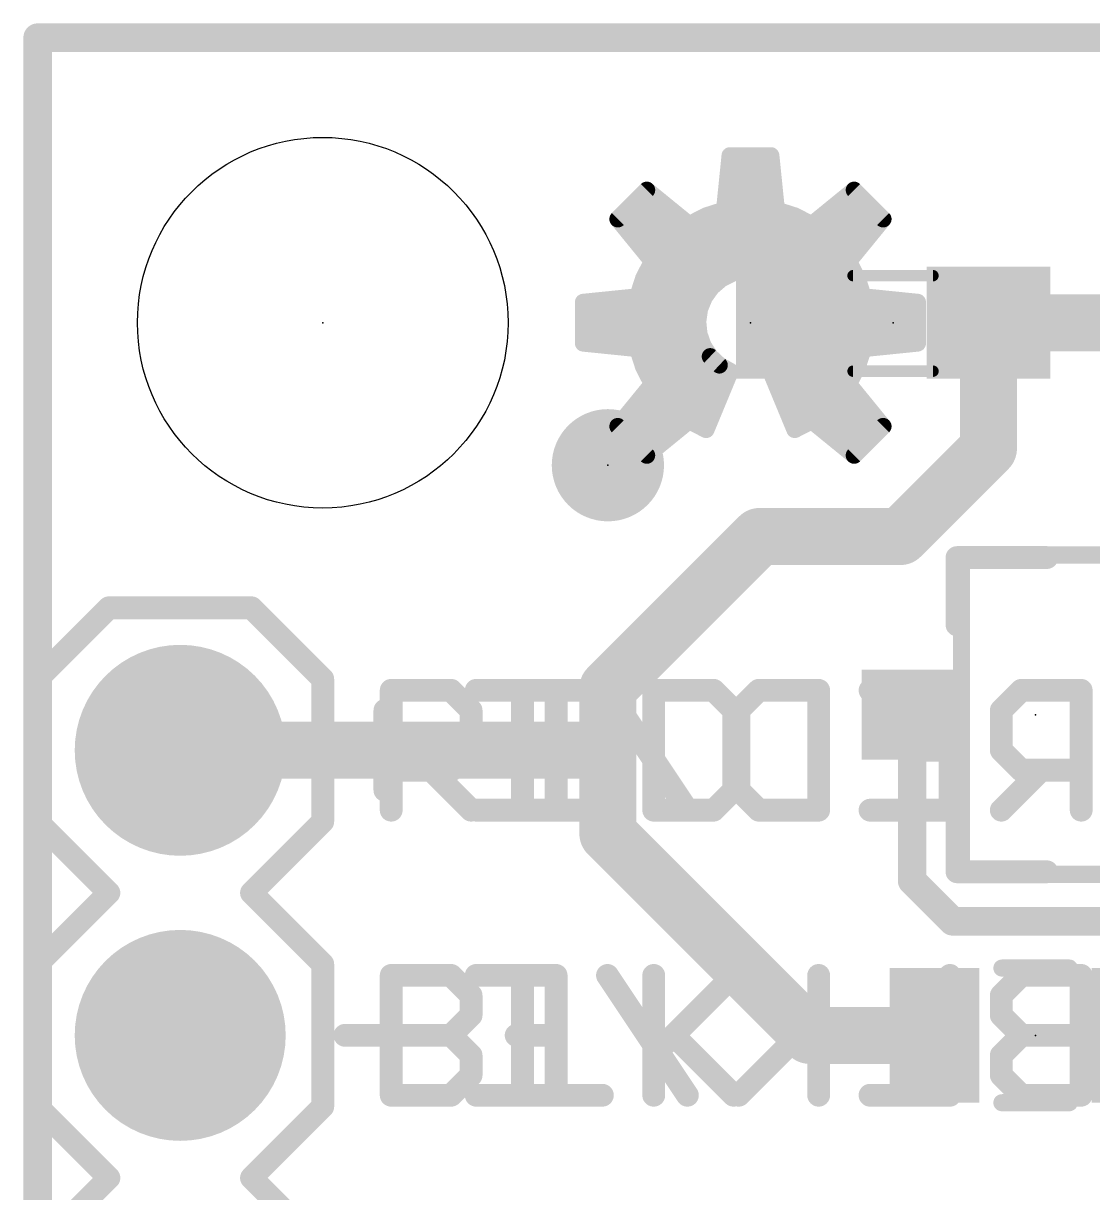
# Model space of a CAD drawing. Extents: x -25 to 82, y -23 to 23.
# Drawn here: x -0.13 to 9.4, y 12.57 to 22.99 of the extents above; entities that cross this region are included whole.
import ezdxf

# ---------------------------------------------------------------- set-up
doc = ezdxf.new("R2010")
doc.units = 0
for name, color, linetype in [('1', 12, 'CONTINUOUS'), ('16', 132, 'CONTINUOUS'), ('17', 110, 'CONTINUOUS'), ('20', 53, 'CONTINUOUS'), ('21', 41, 'CONTINUOUS'), ('22', 40, 'CONTINUOUS'), ('23', 53, 'CONTINUOUS'), ('24', 53, 'CONTINUOUS'), ('51', 53, 'CONTINUOUS')]:
    doc.layers.add(name, color=color, linetype=linetype)

# ---------------------------------------------------------------- blocks, each defined once
blk = doc.blocks.new('RECT')
blk.add_solid([(-0.5, -0.5), (0.5, -0.5), (-0.5, 0.5), (0.5, 0.5)])
blk = doc.blocks.new('PIE')
at = {"const_width": 0.5}
blk.add_lwpolyline([(0, -0.25, 1), (0, 0.25, 1), (0, -0.25)], format="xyb", dxfattribs=at)
blk = doc.blocks.new('ROUNDP')
at = {"const_width": 0.5}
blk.add_lwpolyline([(0, -0.25, 1), (0, 0.25, 1), (0, -0.25)], format="xyb", dxfattribs=at)

msp = doc.modelspace()

# ---------------------------------------------------------------- linework, layer by layer
at = {"layer": '1'}
for points, const_width in [([(0, 22.86), (0, 0)], 0.254), ([(30.48, 22.86), (0, 22.86)], 0.254), ([(8.47, 20.32), (10.465, 20.32)], 0.508), ([(8.47, 19.1981), (8.47, 20.32)], 0.508), ([(7.6869, 18.415), (8.47, 19.1981)], 0.508), ([(5.08, 17.065), (6.43, 18.415)], 0.508), ([(6.43, 18.415), (7.6869, 18.415)], 0.508), ([(5.08, 16.51), (5.08, 17.065)], 0.508), ([(7.79, 15.3471), (7.79, 16.8275)], 0.254), ([(5.08, 16.51), (1.27, 16.51)], 0.508), ([(5.08, 15.766), (5.08, 16.51)], 0.508), ([(6.8761, 13.97), (5.08, 15.766)], 0.508), ([(8.1511, 14.986), (7.79, 15.3471)], 0.254), ([(9.525, 14.986), (8.1511, 14.986)], 0.254), ([(9.79, 14.721), (9.525, 14.986)], 0.254), ([(7.99, 13.97), (6.8761, 13.97)], 0.508)]:
    msp.add_lwpolyline(points, dxfattribs=dict(at, const_width=const_width))
for points, const_width in [([(0.0635, 22.86, 1), (-0.0635, 22.86)], 0.127), ([(0, 22.9235, 1), (0, 22.7965)], 0.127), ([(8.47, 20.447, 1), (8.47, 20.193)], 0.254), ([(8.597, 20.32, 1), (8.343, 20.32)], 0.254), ([(8.5598, 19.1083, 1), (8.3802, 19.2879)], 0.254), ([(8.343, 19.1981, 1), (8.597, 19.1981)], 0.254), ([(6.43, 18.542, 1), (6.43, 18.288)], 0.254), ([(6.5198, 18.3252, 1), (6.3402, 18.5048)], 0.254), ([(7.6869, 18.288, 1), (7.6869, 18.542)], 0.254), ([(7.5971, 18.5048, 1), (7.7767, 18.3252)], 0.254), ([(5.207, 17.065, 1), (4.953, 17.065)], 0.254), ([(4.9902, 17.1548, 1), (5.1698, 16.9752)], 0.254), ([(7.8535, 16.8275, 1), (7.7265, 16.8275)], 0.127), ([(1.27, 16.637, 1), (1.27, 16.383)], 0.254), ([(5.207, 16.51, 1), (4.953, 16.51)], 0.254), ([(5.08, 16.383, 1), (5.08, 16.637)], 0.254), ([(4.953, 16.51, 1), (5.207, 16.51)], 0.254), ([(5.1698, 15.8559, 1), (4.9902, 15.6762)], 0.254), ([(4.953, 15.766, 1), (5.207, 15.766)], 0.254), ([(7.8349, 15.392, 1), (7.7451, 15.3022)], 0.127), ([(7.7265, 15.3471, 1), (7.8535, 15.3471)], 0.127), ([(8.1511, 15.0495, 1), (8.1511, 14.9225)], 0.127), ([(8.1062, 14.9411, 1), (8.196, 15.0309)], 0.127), ([(6.8761, 14.097, 1), (6.8761, 13.843)], 0.254), ([(6.7862, 13.8802, 1), (6.9659, 14.0598)], 0.254), ([(7.99, 13.843, 1), (7.99, 14.097)], 0.254)]:
    msp.add_lwpolyline(points, format="xyb", dxfattribs=dict(at, const_width=const_width))
at = {"layer": '16', "const_width": 0.254}
for points in [[(0, 22.86), (0, 0)], [(30.48, 22.86), (0, 22.86)]]:
    msp.add_lwpolyline(points, dxfattribs=at)
at = {"layer": '16', "const_width": 0.127}
for points in [[(0.0635, 22.86, 1), (-0.0635, 22.86)], [(0, 22.9235, 1), (0, 22.7965)]]:
    msp.add_lwpolyline(points, format="xyb", dxfattribs=at)
at = {"layer": '20', "const_width": 0.2032}
for points in [[(0, 22.86), (30.48, 22.86)], [(0, 0), (0, 22.86)]]:
    msp.add_lwpolyline(points, dxfattribs=at)
at = {"layer": '20', "const_width": 0.1016}
for points in [[(0, 22.9108, 1), (0, 22.8092)], [(0.0508, 22.86, 1), (-0.0508, 22.86)]]:
    msp.add_lwpolyline(points, format="xyb", dxfattribs=at)
at = {"layer": '20'}
msp.add_circle((2.54, 20.32), 1.651, dxfattribs=at)
at = {"layer": '21'}
for points, const_width in [([(7.62, 20.2921), (7.62, 20.3479)], 0.381), ([(8.19, 17.6275), (8.19, 18.2275)], 0.2032), ([(8.19, 18.2275), (8.99, 18.2275)], 0.2032), ([(0, 17.145), (0.635, 17.78)], 0.2032), ([(0.635, 17.78), (1.905, 17.78)], 0.2032), ([(1.905, 17.78), (2.54, 17.145)], 0.2032), ([(0, 15.875), (0, 17.145)], 0.2032), ([(2.54, 17.145), (2.54, 15.875)], 0.2032), ([(3.1496, 15.9766), (3.1496, 17.0443)], 0.2032), ([(3.1496, 17.0443), (3.6835, 17.0443)], 0.2032), ([(3.6835, 17.0443), (3.8614, 16.8664)], 0.2032), ([(5.0308, 17.0443), (4.319, 17.0443)], 0.2032), ([(4.319, 17.0443), (4.319, 15.9766)], 0.2032), ([(5.4884, 17.0443), (5.4884, 15.9766)], 0.2032), ([(6.0223, 17.0443), (5.4884, 17.0443)], 0.2032), ([(6.2002, 16.8664), (6.0223, 17.0443)], 0.2032), ([(3.8614, 16.8664), (3.8614, 16.5105)], 0.2032), ([(6.2002, 16.1546), (6.2002, 16.8664)], 0.2032), ([(3.8614, 16.5105), (3.6835, 16.3325)], 0.2032), ([(4.319, 16.5105), (4.6749, 16.5105)], 0.2032), ([(3.6835, 16.3325), (3.1496, 16.3325)], 0.2032), ([(3.5055, 16.3325), (3.8614, 15.9766)], 0.2032), ([(6.0223, 15.9766), (6.2002, 16.1546)], 0.2032), ([(4.319, 15.9766), (5.0308, 15.9766)], 0.2032), ([(5.4884, 15.9766), (6.0223, 15.9766)], 0.2032), ([(8.19, 16.0275), (8.19, 15.4275)], 0.2032), ([(0.635, 15.24), (0, 15.875)], 0.2032), ([(2.54, 15.875), (1.905, 15.24)], 0.2032), ([(8.19, 15.4275), (8.99, 15.4275)], 0.2032), ([(0, 14.605), (0.635, 15.24)], 0.2032), ([(1.905, 15.24), (2.54, 14.605)], 0.2032), ([(0, 13.335), (0, 14.605)], 0.2032), ([(2.54, 14.605), (2.54, 13.335)], 0.2032), ([(3.1496, 13.4366), (3.1496, 14.5043)], 0.2032), ([(3.1496, 14.5043), (3.6835, 14.5043)], 0.2032), ([(3.6835, 14.5043), (3.8614, 14.3264)], 0.2032), ([(4.319, 14.5043), (4.319, 13.4366)], 0.2032), ([(5.4884, 14.5043), (5.4884, 13.4366)], 0.2032), ([(5.4884, 13.7925), (6.2002, 14.5043)], 0.2032), ([(8.59, 14.57), (9.19, 14.57)], 0.1524), ([(3.8614, 14.3264), (3.8614, 14.1484)], 0.2032), ([(3.8614, 14.1484), (3.6835, 13.9705)], 0.2032), ([(3.1496, 13.9705), (3.6835, 13.9705)], 0.2032), ([(3.6835, 13.9705), (3.8614, 13.7925)], 0.2032), ([(5.6663, 13.9705), (6.2002, 13.4366)], 0.2032), ([(3.8614, 13.7925), (3.8614, 13.6146)], 0.2032), ([(3.8614, 13.6146), (3.6835, 13.4366)], 0.2032), ([(3.6835, 13.4366), (3.1496, 13.4366)], 0.2032), ([(4.319, 13.4366), (5.0308, 13.4366)], 0.2032), ([(8.59, 13.37), (9.19, 13.37)], 0.1524), ([(0, 13.335), (0.635, 12.7)], 0.2032), ([(1.905, 12.7), (2.54, 13.335)], 0.2032), ([(0, 12.065), (0.635, 12.7)], 0.2032), ([(1.905, 12.7), (2.54, 12.065)], 0.2032)]:
    msp.add_lwpolyline(points, dxfattribs=dict(at, const_width=const_width))
for points, const_width in [([(7.7153, 20.3479, 1), (7.5248, 20.3479)], 0.1905), ([(7.5248, 20.2921, 1), (7.7153, 20.2921)], 0.1905), ([(8.2408, 18.2275, 1), (8.1392, 18.2275)], 0.1016), ([(8.19, 18.2783, 1), (8.19, 18.1767)], 0.1016), ([(8.99, 18.1767, 1), (8.99, 18.2783)], 0.1016), ([(0.635, 17.8308, 1), (0.635, 17.7292)], 0.1016), ([(0.6709, 17.7441, 1), (0.5991, 17.8159)], 0.1016), ([(1.9409, 17.8159, 1), (1.8691, 17.7441)], 0.1016), ([(1.905, 17.7292, 1), (1.905, 17.8308)], 0.1016), ([(8.1392, 17.6275, 1), (8.2408, 17.6275)], 0.1016), ([(0.0508, 17.145, 1), (-0.0508, 17.145)], 0.1016), ([(-0.0359, 17.1809, 1), (0.0359, 17.1091)], 0.1016), ([(2.5908, 17.145, 1), (2.4892, 17.145)], 0.1016), ([(2.5041, 17.1091, 1), (2.5759, 17.1809)], 0.1016), ([(3.2004, 17.0443, 1), (3.0988, 17.0443)], 0.1016), ([(3.1496, 17.0951, 1), (3.1496, 16.9935)], 0.1016), ([(3.7194, 17.0802, 1), (3.6475, 17.0084)], 0.1016), ([(3.6835, 16.9935, 1), (3.6835, 17.0951)], 0.1016), ([(4.319, 17.0951, 1), (4.319, 16.9935)], 0.1016), ([(4.3698, 17.0443, 1), (4.2682, 17.0443)], 0.1016), ([(5.0308, 16.9935, 1), (5.0308, 17.0951)], 0.1016), ([(5.5392, 17.0443, 1), (5.4376, 17.0443)], 0.1016), ([(5.4884, 17.0951, 1), (5.4884, 16.9935)], 0.1016), ([(6.0582, 17.0802, 1), (5.9863, 17.0084)], 0.1016), ([(6.0223, 16.9935, 1), (6.0223, 17.0951)], 0.1016), ([(3.9122, 16.8664, 1), (3.8106, 16.8664)], 0.1016), ([(3.8255, 16.8304, 1), (3.8973, 16.9023)], 0.1016), ([(6.251, 16.8664, 1), (6.1494, 16.8664)], 0.1016), ([(6.1643, 16.8304, 1), (6.2361, 16.9023)], 0.1016), ([(3.8973, 16.4745, 1), (3.8255, 16.5464)], 0.1016), ([(4.319, 16.5613, 1), (4.319, 16.4597)], 0.1016), ([(4.6749, 16.4597, 1), (4.6749, 16.5613)], 0.1016), ([(3.8106, 16.5105, 1), (3.9122, 16.5105)], 0.1016), ([(3.1496, 16.3833, 1), (3.1496, 16.2817)], 0.1016), ([(3.5414, 16.3684, 1), (3.4696, 16.2966)], 0.1016), ([(3.6475, 16.3684, 1), (3.7194, 16.2966)], 0.1016), ([(3.6835, 16.2817, 1), (3.6835, 16.3833)], 0.1016), ([(6.2361, 16.1186, 1), (6.1643, 16.1905)], 0.1016), ([(6.1494, 16.1546, 1), (6.251, 16.1546)], 0.1016), ([(3.8255, 15.9407, 1), (3.8973, 16.0125)], 0.1016), ([(4.319, 16.0274, 1), (4.319, 15.9258)], 0.1016), ([(5.0308, 15.9258, 1), (5.0308, 16.0274)], 0.1016), ([(5.4884, 16.0274, 1), (5.4884, 15.9258)], 0.1016), ([(5.9863, 16.0125, 1), (6.0582, 15.9407)], 0.1016), ([(6.0223, 15.9258, 1), (6.0223, 16.0274)], 0.1016), ([(8.2408, 16.0275, 1), (8.1392, 16.0275)], 0.1016), ([(0.0359, 15.9109, 1), (-0.0359, 15.8391)], 0.1016), ([(2.5759, 15.8391, 1), (2.5041, 15.9109)], 0.1016), ([(3.0988, 15.9766, 1), (3.2004, 15.9766)], 0.1016), ([(4.2682, 15.9766, 1), (4.3698, 15.9766)], 0.1016), ([(5.4376, 15.9766, 1), (5.5392, 15.9766)], 0.1016), ([(-0.0508, 15.875, 1), (0.0508, 15.875)], 0.1016), ([(2.4892, 15.875, 1), (2.5908, 15.875)], 0.1016), ([(8.19, 15.4783, 1), (8.19, 15.3767)], 0.1016), ([(8.99, 15.3767, 1), (8.99, 15.4783)], 0.1016), ([(8.1392, 15.4275, 1), (8.2408, 15.4275)], 0.1016), ([(0.6709, 15.2041, 1), (0.5991, 15.2759)], 0.1016), ([(0.5991, 15.2041, 1), (0.6709, 15.2759)], 0.1016), ([(1.9409, 15.2759, 1), (1.8691, 15.2041)], 0.1016), ([(1.8691, 15.2759, 1), (1.9409, 15.2041)], 0.1016), ([(0.0508, 14.605, 1), (-0.0508, 14.605)], 0.1016), ([(-0.0359, 14.6409, 1), (0.0359, 14.5691)], 0.1016), ([(2.5908, 14.605, 1), (2.4892, 14.605)], 0.1016), ([(2.5041, 14.5691, 1), (2.5759, 14.6409)], 0.1016), ([(3.2004, 14.5043, 1), (3.0988, 14.5043)], 0.1016), ([(3.1496, 14.5551, 1), (3.1496, 14.4535)], 0.1016), ([(3.7194, 14.5402, 1), (3.6475, 14.4684)], 0.1016), ([(3.6835, 14.4535, 1), (3.6835, 14.5551)], 0.1016), ([(4.3698, 14.5043, 1), (4.2682, 14.5043)], 0.1016), ([(5.5392, 14.5043, 1), (5.4376, 14.5043)], 0.1016), ([(6.2361, 14.4684, 1), (6.1643, 14.5402)], 0.1016), ([(8.59, 14.6081, 1), (8.59, 14.5319)], 0.0762), ([(9.19, 14.5319, 1), (9.19, 14.6081)], 0.0762), ([(3.9122, 14.3264, 1), (3.8106, 14.3264)], 0.1016), ([(3.8255, 14.2904, 1), (3.8973, 14.3623)], 0.1016), ([(3.8106, 14.1484, 1), (3.9122, 14.1484)], 0.1016), ([(3.8973, 14.1125, 1), (3.8255, 14.1843)], 0.1016), ([(3.1496, 14.0213, 1), (3.1496, 13.9197)], 0.1016), ([(3.7194, 14.0064, 1), (3.6475, 13.9345)], 0.1016), ([(3.6835, 13.9197, 1), (3.6835, 14.0213)], 0.1016), ([(5.7023, 14.0064, 1), (5.6304, 13.9345)], 0.1016), ([(3.6475, 14.0064, 1), (3.7194, 13.9345)], 0.1016), ([(3.9122, 13.7925, 1), (3.8106, 13.7925)], 0.1016), ([(3.8255, 13.7566, 1), (3.8973, 13.8284)], 0.1016), ([(5.4525, 13.8284, 1), (5.5243, 13.7566)], 0.1016), ([(3.8106, 13.6146, 1), (3.9122, 13.6146)], 0.1016), ([(3.8973, 13.5786, 1), (3.8255, 13.6505)], 0.1016), ([(3.1496, 13.4874, 1), (3.1496, 13.3858)], 0.1016), ([(3.0988, 13.4366, 1), (3.2004, 13.4366)], 0.1016), ([(3.6475, 13.4725, 1), (3.7194, 13.4007)], 0.1016), ([(3.6835, 13.3858, 1), (3.6835, 13.4874)], 0.1016), ([(4.319, 13.4874, 1), (4.319, 13.3858)], 0.1016), ([(4.2682, 13.4366, 1), (4.3698, 13.4366)], 0.1016), ([(5.0308, 13.3858, 1), (5.0308, 13.4874)], 0.1016), ([(5.4376, 13.4366, 1), (5.5392, 13.4366)], 0.1016), ([(6.1643, 13.4007, 1), (6.2361, 13.4725)], 0.1016), ([(8.59, 13.4081, 1), (8.59, 13.3319)], 0.0762), ([(9.19, 13.3319, 1), (9.19, 13.4081)], 0.0762), ([(0.0359, 13.3709, 1), (-0.0359, 13.2991)], 0.1016), ([(-0.0508, 13.335, 1), (0.0508, 13.335)], 0.1016), ([(2.4892, 13.335, 1), (2.5908, 13.335)], 0.1016), ([(2.5759, 13.2991, 1), (2.5041, 13.3709)], 0.1016), ([(0.6709, 12.6641, 1), (0.5991, 12.7359)], 0.1016), ([(0.5991, 12.6641, 1), (0.6709, 12.7359)], 0.1016), ([(1.9409, 12.7359, 1), (1.8691, 12.6641)], 0.1016), ([(1.8691, 12.7359, 1), (1.9409, 12.6641)], 0.1016)]:
    msp.add_lwpolyline(points, format="xyb", dxfattribs=dict(at, const_width=const_width))
at = {"layer": '22'}
for points, const_width in [([(6.118, 21.3249), (6.1672, 21.8088)], 0.15), ([(6.1672, 21.8088), (6.5328, 21.8088)], 0.15), ([(6.5328, 21.8088), (6.582, 21.3249)], 0.15), ([(6.1612, 21.75), (6.5388, 21.75)], 0.15), ([(6.146, 21.6), (6.554, 21.6)], 0.15), ([(5.168, 21.2435), (5.4265, 21.502)], 0.15), ([(5.4265, 21.502), (5.8035, 21.1946)], 0.15), ([(6.8965, 21.1946), (7.2735, 21.502)], 0.15), ([(7.2735, 21.502), (7.532, 21.2435)], 0.15), ([(5.3745, 21.45), (5.4903, 21.45)], 0.15), ([(6.1307, 21.45), (6.5693, 21.45)], 0.15), ([(7.2097, 21.45), (7.3255, 21.45)], 0.15), ([(5.2245, 21.3), (5.6742, 21.3)], 0.15), ([(5.9553, 21.2728), (6.118, 21.3249)], 0.15), ([(6.0402, 21.3), (6.6598, 21.3)], 0.15), ([(6.582, 21.3249), (6.7447, 21.2728)], 0.15), ([(7.0258, 21.3), (7.4755, 21.3)], 0.15), ([(5.4754, 20.8665), (5.168, 21.2435)], 0.15), ([(5.8035, 21.1946), (5.9553, 21.2728)], 0.15), ([(6.7447, 21.2728), (6.8965, 21.1946)], 0.15), ([(7.532, 21.2435), (7.2246, 20.8665)], 0.15), ([(5.2442, 21.15), (7.4558, 21.15)], 0.15), ([(5.3665, 21), (7.3335, 21)], 0.15), ([(5.3972, 20.7147), (5.4754, 20.8665)], 0.15), ([(7.2246, 20.8665), (7.3028, 20.7147)], 0.15), ([(5.4669, 20.85), (7.2331, 20.85)], 0.15), ([(6.299, 20.7858), (6.1898, 20.7604)], 0.15), ([(6.4112, 20.7846), (6.299, 20.7858)], 0.15), ([(6.5199, 20.7568), (6.4112, 20.7846)], 0.15), ([(5.3451, 20.552), (5.3972, 20.7147)], 0.15), ([(5.3925, 20.7), (6.0785, 20.7)], 0.15), ([(6.0897, 20.7096), (6.0045, 20.6366)], 0.15), ([(6.1898, 20.7604), (6.0897, 20.7096)], 0.15), ([(6.6189, 20.7039), (6.5199, 20.7568)], 0.15), ([(6.7024, 20.629), (6.6189, 20.7039)], 0.15), ([(6.6232, 20.7), (7.3075, 20.7)], 0.15), ([(7.3028, 20.7147), (7.3549, 20.552)], 0.15), ([(6.0045, 20.6366), (5.9392, 20.5454)], 0.15), ([(6.7658, 20.5364), (6.7024, 20.629)], 0.15), ([(4.8612, 20.5028), (5.3451, 20.552)], 0.15), ([(4.8612, 20.1372), (4.8612, 20.5028)], 0.15), ([(5.3254, 20.55), (5.9425, 20.55)], 0.15), ([(5.9392, 20.5454), (5.8973, 20.4413)], 0.15), ([(6.7565, 20.55), (7.3746, 20.55)], 0.15), ([(6.8053, 20.4314), (6.7658, 20.5364)], 0.15), ([(7.3549, 20.552), (7.8388, 20.5028)], 0.15), ([(7.8388, 20.5028), (7.8388, 20.1372)], 0.15), ([(4.8612, 20.4), (5.8914, 20.4)], 0.15), ([(5.8973, 20.4413), (5.8815, 20.3302)], 0.15), ([(6.8188, 20.32), (6.8053, 20.4314)], 0.15), ([(6.8091, 20.4), (7.8388, 20.4)], 0.15), ([(4.8612, 20.25), (5.8894, 20.25)], 0.15), ([(5.8815, 20.3302), (5.8925, 20.2185)], 0.15), ([(6.8059, 20.2106), (6.8188, 20.32)], 0.15), ([(6.8105, 20.25), (7.8388, 20.25)], 0.15), ([(5.3451, 20.088), (4.8612, 20.1372)], 0.15), ([(5.8925, 20.2185), (5.9297, 20.1127)], 0.15), ([(6.7677, 20.1072), (6.8059, 20.2106)], 0.15), ([(7.8388, 20.1372), (7.3549, 20.088)], 0.15), ([(5.2271, 20.1), (5.9379, 20.1)], 0.15), ([(5.3972, 19.9253), (5.3451, 20.088)], 0.15), ([(5.9297, 20.1127), (5.991, 20.0187)], 0.15), ([(6.7065, 20.0155), (6.7677, 20.1072)], 0.15), ([(6.7629, 20.1), (7.4729, 20.1)], 0.15), ([(7.3549, 20.088), (7.3028, 19.9253)], 0.15), ([(5.3893, 19.95), (6.0643, 19.95)], 0.15), ([(5.991, 20.0187), (6.0728, 19.942)], 0.15), ([(6.0728, 19.942), (6.1706, 19.8869)], 0.15), ([(6.5294, 19.8869), (6.6256, 19.9407)], 0.15), ([(6.6256, 19.9407), (6.7065, 20.0155)], 0.15), ([(6.6356, 19.95), (7.3107, 19.95)], 0.15), ([(5.4754, 19.7735), (5.3972, 19.9253)], 0.15), ([(6.1706, 19.8869), (5.9553, 19.3672)], 0.15), ([(6.7447, 19.3672), (6.5294, 19.8869)], 0.15), ([(7.3028, 19.9253), (7.2246, 19.7735)], 0.15), ([(5.168, 19.3965), (5.4754, 19.7735)], 0.15), ([(5.4618, 19.8), (6.1346, 19.8)], 0.15), ([(6.5654, 19.8), (7.2383, 19.8)], 0.15), ([(7.2246, 19.7735), (7.532, 19.3965)], 0.15), ([(5.3747, 19.65), (6.0725, 19.65)], 0.15), ([(6.6275, 19.65), (7.3253, 19.65)], 0.15), ([(5.2524, 19.5), (6.0103, 19.5)], 0.15), ([(5.8035, 19.4454), (5.4265, 19.138)], 0.15), ([(5.9553, 19.3672), (5.8035, 19.4454)], 0.15), ([(6.6897, 19.5), (7.4476, 19.5)], 0.15), ([(6.8965, 19.4454), (6.7447, 19.3672)], 0.15), ([(7.2735, 19.138), (6.8965, 19.4454)], 0.15), ([(5.4265, 19.138), (5.168, 19.3965)], 0.15), ([(5.2145, 19.35), (5.6865, 19.35)], 0.15), ([(7.0135, 19.35), (7.4855, 19.35)], 0.15), ([(7.532, 19.3965), (7.2735, 19.138)], 0.15), ([(5.3645, 19.2), (5.5025, 19.2)], 0.15), ([(7.1975, 19.2), (7.3355, 19.2)], 0.15), ([(3.907, 17.0443), (4.6188, 17.0443)], 0.2032), ([(4.6188, 17.0443), (4.6188, 15.9766)], 0.2032), ([(5.7882, 15.9766), (5.0764, 17.0443)], 0.2032), ([(6.2458, 16.8664), (6.4238, 17.0443)], 0.2032), ([(6.4238, 17.0443), (6.9576, 17.0443)], 0.2032), ([(6.9576, 17.0443), (6.9576, 15.9766)], 0.2032), ([(7.4152, 17.0443), (8.127, 17.0443)], 0.2032), ([(8.127, 17.0443), (8.127, 15.9766)], 0.2032), ([(8.7625, 17.0443), (8.5846, 16.8664)], 0.2032), ([(9.2964, 17.0443), (8.7625, 17.0443)], 0.2032), ([(9.2964, 15.9766), (9.2964, 17.0443)], 0.2032), ([(3.0935, 16.8664), (3.0935, 16.1546)], 0.2032), ([(6.2458, 16.1546), (6.2458, 16.8664)], 0.2032), ([(8.5846, 16.8664), (8.5846, 16.5105)], 0.2032), ([(3.4494, 16.5105), (2.7376, 16.5105)], 0.2032), ([(4.6188, 16.5105), (4.2629, 16.5105)], 0.2032), ([(8.127, 16.5105), (7.7711, 16.5105)], 0.2032), ([(8.5846, 16.5105), (8.7625, 16.3325)], 0.2032), ([(8.9405, 16.3325), (8.5846, 15.9766)], 0.2032), ([(8.7625, 16.3325), (9.2964, 16.3325)], 0.2032), ([(6.4238, 15.9766), (6.2458, 16.1546)], 0.2032), ([(4.6188, 15.9766), (3.907, 15.9766)], 0.2032), ([(6.9576, 15.9766), (6.4238, 15.9766)], 0.2032), ([(8.127, 15.9766), (7.4152, 15.9766)], 0.2032), ([(3.907, 14.5043), (4.6188, 14.5043)], 0.2032), ([(4.6188, 14.5043), (4.6188, 13.4366)], 0.2032), ([(5.7882, 13.4366), (5.0764, 14.5043)], 0.2032), ([(6.9576, 13.7925), (6.2458, 14.5043)], 0.2032), ([(6.9576, 14.5043), (6.9576, 13.4366)], 0.2032), ([(8.127, 14.5043), (8.127, 13.4366)], 0.2032), ([(8.7625, 14.5043), (8.5846, 14.3264)], 0.2032), ([(9.2964, 14.5043), (8.7625, 14.5043)], 0.2032), ([(9.2964, 13.4366), (9.2964, 14.5043)], 0.2032), ([(8.5846, 14.3264), (8.5846, 14.1484)], 0.2032), ([(8.5846, 14.1484), (8.7625, 13.9705)], 0.2032), ([(3.4494, 13.9705), (2.7376, 13.9705)], 0.2032), ([(4.6188, 13.9705), (4.2629, 13.9705)], 0.2032), ([(6.7797, 13.9705), (6.2458, 13.4366)], 0.2032), ([(8.7625, 13.9705), (8.5846, 13.7925)], 0.2032), ([(9.2964, 13.9705), (8.7625, 13.9705)], 0.2032), ([(8.5846, 13.7925), (8.5846, 13.6146)], 0.2032), ([(8.5846, 13.6146), (8.7625, 13.4366)], 0.2032), ([(4.6188, 13.4366), (3.907, 13.4366)], 0.2032), ([(8.127, 13.4366), (7.4152, 13.4366)], 0.2032), ([(8.7625, 13.4366), (9.2964, 13.4366)], 0.2032)]:
    msp.add_lwpolyline(points, dxfattribs=dict(at, const_width=const_width))
for points, const_width in [([(6.1672, 21.8463, 1), (6.1672, 21.7713)], 0.075), ([(6.2045, 21.805, 1), (6.1299, 21.8126)], 0.075), ([(6.5701, 21.8126, 1), (6.4955, 21.805)], 0.075), ([(6.5328, 21.7713, 1), (6.5328, 21.8463)], 0.075), ([(6.1612, 21.7875, 1), (6.1612, 21.7125)], 0.075), ([(6.5388, 21.7125, 1), (6.5388, 21.7875)], 0.075), ([(6.146, 21.6375, 1), (6.146, 21.5625)], 0.075), ([(6.554, 21.5625, 1), (6.554, 21.6375)], 0.075), ([(5.4502, 21.5311, 1), (5.4028, 21.4729)], 0.075), ([(5.453, 21.4755, 1), (5.4, 21.5285)], 0.075), ([(7.3, 21.5285, 1), (7.247, 21.4755)], 0.075), ([(7.2972, 21.4729, 1), (7.2498, 21.5311)], 0.075), ([(5.3745, 21.4875, 1), (5.3745, 21.4125)], 0.075), ([(5.4903, 21.4125, 1), (5.4903, 21.4875)], 0.075), ([(6.1307, 21.4875, 1), (6.1307, 21.4125)], 0.075), ([(6.5693, 21.4125, 1), (6.5693, 21.4875)], 0.075), ([(7.2097, 21.4875, 1), (7.2097, 21.4125)], 0.075), ([(7.3255, 21.4125, 1), (7.3255, 21.4875)], 0.075), ([(5.2245, 21.3375, 1), (5.2245, 21.2625)], 0.075), ([(5.6742, 21.2625, 1), (5.6742, 21.3375)], 0.075), ([(6.0402, 21.3375, 1), (6.0402, 21.2625)], 0.075), ([(6.0807, 21.3287, 1), (6.1553, 21.3211)], 0.075), ([(6.1294, 21.2892, 1), (6.1066, 21.3606)], 0.075), ([(6.5934, 21.3606, 1), (6.5706, 21.2892)], 0.075), ([(6.5447, 21.3211, 1), (6.6193, 21.3287)], 0.075), ([(6.6598, 21.2625, 1), (6.6598, 21.3375)], 0.075), ([(7.0258, 21.3375, 1), (7.0258, 21.2625)], 0.075), ([(7.4755, 21.2625, 1), (7.4755, 21.3375)], 0.075), ([(5.1971, 21.2672, 1), (5.1389, 21.2198)], 0.075), ([(5.1415, 21.27, 1), (5.1945, 21.217)], 0.075), ([(5.7863, 21.2279, 1), (5.8207, 21.1613)], 0.075), ([(5.7798, 21.1655, 1), (5.8272, 21.2237)], 0.075), ([(5.9439, 21.3085, 1), (5.9668, 21.2371)], 0.075), ([(5.9725, 21.2395, 1), (5.9382, 21.3062)], 0.075), ([(6.7618, 21.3062, 1), (6.7275, 21.2395)], 0.075), ([(6.7332, 21.2371, 1), (6.7561, 21.3085)], 0.075), ([(6.8728, 21.2237, 1), (6.9202, 21.1655)], 0.075), ([(6.8793, 21.1613, 1), (6.9137, 21.2279)], 0.075), ([(7.5611, 21.2198, 1), (7.5029, 21.2672)], 0.075), ([(7.5055, 21.217, 1), (7.5585, 21.27)], 0.075), ([(5.2442, 21.1875, 1), (5.2442, 21.1125)], 0.075), ([(7.4558, 21.1125, 1), (7.4558, 21.1875)], 0.075), ([(5.3665, 21.0375, 1), (5.3665, 20.9625)], 0.075), ([(7.3335, 20.9625, 1), (7.3335, 21.0375)], 0.075), ([(5.5087, 20.8493, 1), (5.4421, 20.8837)], 0.075), ([(7.2579, 20.8837, 1), (7.1913, 20.8493)], 0.075), ([(5.4669, 20.8875, 1), (5.4669, 20.8125)], 0.075), ([(5.4463, 20.8428, 1), (5.5045, 20.8902)], 0.075), ([(6.2994, 20.8233, 1), (6.2986, 20.7483)], 0.075), ([(6.3075, 20.7493, 1), (6.2905, 20.8224)], 0.075), ([(6.4205, 20.8209, 1), (6.4019, 20.7483)], 0.075), ([(6.4108, 20.7471, 1), (6.4116, 20.8221)], 0.075), ([(7.1955, 20.8902, 1), (7.2537, 20.8428)], 0.075), ([(7.2331, 20.8125, 1), (7.2331, 20.8875)], 0.075), ([(5.3925, 20.7375, 1), (5.3925, 20.6625)], 0.075), ([(5.3638, 20.7318, 1), (5.4305, 20.6975)], 0.075), ([(5.4329, 20.7032, 1), (5.3615, 20.7261)], 0.075), ([(6.0727, 20.7431, 1), (6.1066, 20.6762)], 0.075), ([(6.1141, 20.6812, 1), (6.0653, 20.7381)], 0.075), ([(6.0785, 20.6625, 1), (6.0785, 20.7375)], 0.075), ([(6.1812, 20.7969, 1), (6.1983, 20.7238)], 0.075), ([(6.2067, 20.7269, 1), (6.1728, 20.7938)], 0.075), ([(6.5376, 20.7898, 1), (6.5022, 20.7237)], 0.075), ([(6.5106, 20.7204, 1), (6.5292, 20.7931)], 0.075), ([(6.6439, 20.7318, 1), (6.5939, 20.676)], 0.075), ([(6.6232, 20.7375, 1), (6.6232, 20.6625)], 0.075), ([(6.6012, 20.6708, 1), (6.6366, 20.737)], 0.075), ([(7.3385, 20.7261, 1), (7.2671, 20.7032)], 0.075), ([(7.2695, 20.6975, 1), (7.3362, 20.7318)], 0.075), ([(7.3075, 20.6625, 1), (7.3075, 20.7375)], 0.075), ([(5.9801, 20.665, 1), (6.0289, 20.6081)], 0.075), ([(6.035, 20.6147, 1), (5.974, 20.6584)], 0.075), ([(6.7334, 20.6502, 1), (6.6715, 20.6078)], 0.075), ([(6.6774, 20.6011, 1), (6.7275, 20.6569)], 0.075), ([(4.8987, 20.5028, 1), (4.8237, 20.5028)], 0.075), ([(4.8574, 20.5401, 1), (4.865, 20.4655)], 0.075), ([(5.3254, 20.5875, 1), (5.3254, 20.5125)], 0.075), ([(5.3094, 20.5634, 1), (5.3808, 20.5406)], 0.075), ([(5.3489, 20.5147, 1), (5.3413, 20.5893)], 0.075), ([(5.9087, 20.5672, 1), (5.9696, 20.5235)], 0.075), ([(5.9739, 20.5314, 1), (5.9044, 20.5594)], 0.075), ([(5.9425, 20.5125, 1), (5.9425, 20.5875)], 0.075), ([(6.7565, 20.5875, 1), (6.7565, 20.5125)], 0.075), ([(6.8009, 20.5496, 1), (6.7307, 20.5232)], 0.075), ([(6.7349, 20.5152, 1), (6.7968, 20.5576)], 0.075), ([(7.3587, 20.5893, 1), (7.3511, 20.5147)], 0.075), ([(7.3192, 20.5406, 1), (7.3906, 20.5634)], 0.075), ([(7.3746, 20.5125, 1), (7.3746, 20.5875)], 0.075), ([(7.8763, 20.5028, 1), (7.8013, 20.5028)], 0.075), ([(7.835, 20.4655, 1), (7.8426, 20.5401)], 0.075), ([(4.8612, 20.4375, 1), (4.8612, 20.3625)], 0.075), ([(5.8625, 20.4552, 1), (5.9321, 20.4273)], 0.075), ([(5.9345, 20.436, 1), (5.8602, 20.4466)], 0.075), ([(5.8914, 20.3625, 1), (5.8914, 20.4375)], 0.075), ([(6.8426, 20.4359, 1), (6.7681, 20.4269)], 0.075), ([(6.7703, 20.4182, 1), (6.8404, 20.4446)], 0.075), ([(6.8091, 20.4375, 1), (6.8091, 20.3625)], 0.075), ([(7.8388, 20.3625, 1), (7.8388, 20.4375)], 0.075), ([(4.8612, 20.2875, 1), (4.8612, 20.2125)], 0.075), ([(5.9188, 20.3338, 1), (5.8441, 20.3265)], 0.075), ([(5.8443, 20.3355, 1), (5.9186, 20.3249)], 0.075), ([(5.8894, 20.2125, 1), (5.8894, 20.2875)], 0.075), ([(6.8105, 20.2875, 1), (6.8105, 20.2125)], 0.075), ([(6.856, 20.3156, 1), (6.7816, 20.3244)], 0.075), ([(6.7816, 20.3155, 1), (6.856, 20.3245)], 0.075), ([(7.8388, 20.2125, 1), (7.8388, 20.2875)], 0.075), ([(4.865, 20.1745, 1), (4.8574, 20.0999)], 0.075), ([(5.9278, 20.231, 1), (5.8571, 20.2061)], 0.075), ([(5.8551, 20.2148, 1), (5.9298, 20.2222)], 0.075), ([(6.7686, 20.215, 1), (6.8431, 20.2062)], 0.075), ([(6.841, 20.1976, 1), (6.7707, 20.2235)], 0.075), ([(7.8426, 20.0999, 1), (7.835, 20.1745)], 0.075), ([(4.8237, 20.1372, 1), (4.8987, 20.1372)], 0.075), ([(5.2271, 20.1375, 1), (5.2271, 20.0625)], 0.075), ([(5.3808, 20.0994, 1), (5.3094, 20.0766)], 0.075), ([(5.3413, 20.0507, 1), (5.3489, 20.1253)], 0.075), ([(5.9611, 20.1331, 1), (5.8982, 20.0922)], 0.075), ([(5.8943, 20.1002, 1), (5.965, 20.1251)], 0.075), ([(5.9379, 20.0625, 1), (5.9379, 20.1375)], 0.075), ([(6.7629, 20.1375, 1), (6.7629, 20.0625)], 0.075), ([(6.7325, 20.1201, 1), (6.8029, 20.0942)], 0.075), ([(6.7989, 20.0863, 1), (6.7365, 20.128)], 0.075), ([(7.3511, 20.1253, 1), (7.3587, 20.0507)], 0.075), ([(7.3906, 20.0766, 1), (7.3192, 20.0994)], 0.075), ([(7.4729, 20.0625, 1), (7.4729, 20.1375)], 0.075), ([(7.8013, 20.1372, 1), (7.8763, 20.1372)], 0.075), ([(5.3893, 19.9875, 1), (5.3893, 19.9125)], 0.075), ([(6.0166, 20.046, 1), (5.9653, 19.9913)], 0.075), ([(5.9595, 19.9982, 1), (6.0224, 20.0392)], 0.075), ([(6.0912, 19.9746, 1), (6.0544, 19.9093)], 0.075), ([(6.0472, 19.9146, 1), (6.0985, 19.9693)], 0.075), ([(6.0643, 19.9125, 1), (6.0643, 19.9875)], 0.075), ([(6.6001, 19.9683, 1), (6.651, 19.9132)], 0.075), ([(6.6356, 19.9875, 1), (6.6356, 19.9125)], 0.075), ([(6.6439, 19.908, 1), (6.6072, 19.9735)], 0.075), ([(6.6753, 20.0364, 1), (6.7377, 19.9947)], 0.075), ([(6.7319, 19.988, 1), (6.681, 20.0431)], 0.075), ([(7.3107, 19.9125, 1), (7.3107, 19.9875)], 0.075), ([(5.4305, 19.9425, 1), (5.3638, 19.9082)], 0.075), ([(5.3615, 19.9139, 1), (5.4329, 19.9368)], 0.075), ([(6.2052, 19.8725, 1), (6.136, 19.9013)], 0.075), ([(6.1522, 19.8542, 1), (6.189, 19.9196)], 0.075), ([(6.564, 19.9013, 1), (6.4948, 19.8725)], 0.075), ([(6.5111, 19.9196, 1), (6.5477, 19.8542)], 0.075), ([(7.2671, 19.9368, 1), (7.3385, 19.9139)], 0.075), ([(7.3362, 19.9082, 1), (7.2695, 19.9425)], 0.075), ([(5.4618, 19.8375, 1), (5.4618, 19.7625)], 0.075), ([(5.4421, 19.7563, 1), (5.5087, 19.7907)], 0.075), ([(5.5045, 19.7498, 1), (5.4463, 19.7972)], 0.075), ([(6.1346, 19.7625, 1), (6.1346, 19.8375)], 0.075), ([(6.5654, 19.8375, 1), (6.5654, 19.7625)], 0.075), ([(7.2537, 19.7972, 1), (7.1955, 19.7498)], 0.075), ([(7.1913, 19.7907, 1), (7.2579, 19.7563)], 0.075), ([(7.2383, 19.7625, 1), (7.2383, 19.8375)], 0.075), ([(5.3747, 19.6875, 1), (5.3747, 19.6125)], 0.075), ([(6.0725, 19.6125, 1), (6.0725, 19.6875)], 0.075), ([(6.6275, 19.6875, 1), (6.6275, 19.6125)], 0.075), ([(7.3253, 19.6125, 1), (7.3253, 19.6875)], 0.075), ([(5.2524, 19.5375, 1), (5.2524, 19.4625)], 0.075), ([(5.8207, 19.4787, 1), (5.7863, 19.4121)], 0.075), ([(5.8272, 19.4163, 1), (5.7798, 19.4745)], 0.075), ([(6.0103, 19.4625, 1), (6.0103, 19.5375)], 0.075), ([(6.6897, 19.5375, 1), (6.6897, 19.4625)], 0.075), ([(6.9202, 19.4745, 1), (6.8728, 19.4163)], 0.075), ([(6.9137, 19.4121, 1), (6.8793, 19.4787)], 0.075), ([(7.4476, 19.4625, 1), (7.4476, 19.5375)], 0.075), ([(5.1945, 19.423, 1), (5.1415, 19.37)], 0.075), ([(5.1389, 19.4202, 1), (5.1971, 19.3728)], 0.075), ([(5.2145, 19.3875, 1), (5.2145, 19.3125)], 0.075), ([(5.6865, 19.3125, 1), (5.6865, 19.3875)], 0.075), ([(5.9207, 19.3816, 1), (5.9899, 19.3528)], 0.075), ([(5.9381, 19.3339, 1), (5.9725, 19.4005)], 0.075), ([(6.7275, 19.4005, 1), (6.7619, 19.3339)], 0.075), ([(6.7101, 19.3528, 1), (6.7793, 19.3816)], 0.075), ([(7.0135, 19.3875, 1), (7.0135, 19.3125)], 0.075), ([(7.4855, 19.3125, 1), (7.4855, 19.3875)], 0.075), ([(7.5029, 19.3728, 1), (7.5611, 19.4202)], 0.075), ([(7.5585, 19.37, 1), (7.5055, 19.423)], 0.075), ([(5.3645, 19.2375, 1), (5.3645, 19.1625)], 0.075), ([(5.5025, 19.1625, 1), (5.5025, 19.2375)], 0.075), ([(7.1975, 19.2375, 1), (7.1975, 19.1625)], 0.075), ([(7.3355, 19.1625, 1), (7.3355, 19.2375)], 0.075), ([(5.4028, 19.1671, 1), (5.4502, 19.1089)], 0.075), ([(5.4, 19.1115, 1), (5.453, 19.1645)], 0.075), ([(7.247, 19.1645, 1), (7.3, 19.1115)], 0.075), ([(7.2498, 19.1089, 1), (7.2972, 19.1671)], 0.075), ([(3.907, 17.0951, 1), (3.907, 16.9935)], 0.1016), ([(4.6696, 17.0443, 1), (4.568, 17.0443)], 0.1016), ([(4.6188, 16.9935, 1), (4.6188, 17.0951)], 0.1016), ([(5.1187, 17.0725, 1), (5.0341, 17.0161)], 0.1016), ([(6.4238, 17.0951, 1), (6.4238, 16.9935)], 0.1016), ([(6.4597, 17.0084, 1), (6.3878, 17.0802)], 0.1016), ([(7.0084, 17.0443, 1), (6.9068, 17.0443)], 0.1016), ([(6.9576, 16.9935, 1), (6.9576, 17.0951)], 0.1016), ([(7.4152, 17.0951, 1), (7.4152, 16.9935)], 0.1016), ([(8.1778, 17.0443, 1), (8.0762, 17.0443)], 0.1016), ([(8.127, 16.9935, 1), (8.127, 17.0951)], 0.1016), ([(8.7625, 17.0951, 1), (8.7625, 16.9935)], 0.1016), ([(8.7985, 17.0084, 1), (8.7266, 17.0802)], 0.1016), ([(9.3472, 17.0443, 1), (9.2456, 17.0443)], 0.1016), ([(9.2964, 16.9935, 1), (9.2964, 17.0951)], 0.1016), ([(3.1443, 16.8664, 1), (3.0427, 16.8664)], 0.1016), ([(6.2966, 16.8664, 1), (6.195, 16.8664)], 0.1016), ([(6.2099, 16.9023, 1), (6.2817, 16.8304)], 0.1016), ([(8.6354, 16.8664, 1), (8.5338, 16.8664)], 0.1016), ([(8.5487, 16.9023, 1), (8.6205, 16.8304)], 0.1016), ([(2.7376, 16.5613, 1), (2.7376, 16.4597)], 0.1016), ([(3.4494, 16.4597, 1), (3.4494, 16.5613)], 0.1016), ([(4.2629, 16.5613, 1), (4.2629, 16.4597)], 0.1016), ([(4.6188, 16.4597, 1), (4.6188, 16.5613)], 0.1016), ([(7.7711, 16.5613, 1), (7.7711, 16.4597)], 0.1016), ([(8.127, 16.4597, 1), (8.127, 16.5613)], 0.1016), ([(8.6205, 16.5464, 1), (8.5487, 16.4745)], 0.1016), ([(8.5338, 16.5105, 1), (8.6354, 16.5105)], 0.1016), ([(8.7625, 16.3833, 1), (8.7625, 16.2817)], 0.1016), ([(8.7266, 16.2966, 1), (8.7985, 16.3684)], 0.1016), ([(8.9764, 16.2966, 1), (8.9046, 16.3684)], 0.1016), ([(9.2964, 16.2817, 1), (9.2964, 16.3833)], 0.1016), ([(6.2817, 16.1905, 1), (6.2099, 16.1186)], 0.1016), ([(3.0427, 16.1546, 1), (3.1443, 16.1546)], 0.1016), ([(6.195, 16.1546, 1), (6.2966, 16.1546)], 0.1016), ([(3.907, 16.0274, 1), (3.907, 15.9258)], 0.1016), ([(4.6188, 15.9258, 1), (4.6188, 16.0274)], 0.1016), ([(5.7459, 15.9484, 1), (5.8305, 16.0048)], 0.1016), ([(6.4238, 16.0274, 1), (6.4238, 15.9258)], 0.1016), ([(6.3878, 15.9407, 1), (6.4597, 16.0125)], 0.1016), ([(6.9576, 15.9258, 1), (6.9576, 16.0274)], 0.1016), ([(7.4152, 16.0274, 1), (7.4152, 15.9258)], 0.1016), ([(8.127, 15.9258, 1), (8.127, 16.0274)], 0.1016), ([(8.5487, 16.0125, 1), (8.6205, 15.9407)], 0.1016), ([(4.568, 15.9766, 1), (4.6696, 15.9766)], 0.1016), ([(6.9068, 15.9766, 1), (7.0084, 15.9766)], 0.1016), ([(8.0762, 15.9766, 1), (8.1778, 15.9766)], 0.1016), ([(9.2456, 15.9766, 1), (9.3472, 15.9766)], 0.1016), ([(3.907, 14.5551, 1), (3.907, 14.4535)], 0.1016), ([(4.6696, 14.5043, 1), (4.568, 14.5043)], 0.1016), ([(4.6188, 14.4535, 1), (4.6188, 14.5551)], 0.1016), ([(5.1187, 14.5325, 1), (5.0341, 14.4761)], 0.1016), ([(6.2817, 14.5402, 1), (6.2099, 14.4684)], 0.1016), ([(7.0084, 14.5043, 1), (6.9068, 14.5043)], 0.1016), ([(8.1778, 14.5043, 1), (8.0762, 14.5043)], 0.1016), ([(8.7625, 14.5551, 1), (8.7625, 14.4535)], 0.1016), ([(8.7985, 14.4684, 1), (8.7266, 14.5402)], 0.1016), ([(9.3472, 14.5043, 1), (9.2456, 14.5043)], 0.1016), ([(9.2964, 14.4535, 1), (9.2964, 14.5551)], 0.1016), ([(8.6354, 14.3264, 1), (8.5338, 14.3264)], 0.1016), ([(8.5487, 14.3623, 1), (8.6205, 14.2904)], 0.1016), ([(8.6205, 14.1843, 1), (8.5487, 14.1125)], 0.1016), ([(8.5338, 14.1484, 1), (8.6354, 14.1484)], 0.1016), ([(2.7376, 14.0213, 1), (2.7376, 13.9197)], 0.1016), ([(3.4494, 13.9197, 1), (3.4494, 14.0213)], 0.1016), ([(4.2629, 14.0213, 1), (4.2629, 13.9197)], 0.1016), ([(4.6188, 13.9197, 1), (4.6188, 14.0213)], 0.1016), ([(6.8156, 13.9345, 1), (6.7437, 14.0064)], 0.1016), ([(8.7625, 14.0213, 1), (8.7625, 13.9197)], 0.1016), ([(8.7985, 13.9345, 1), (8.7266, 14.0064)], 0.1016), ([(9.2964, 13.9197, 1), (9.2964, 14.0213)], 0.1016), ([(8.7266, 13.9345, 1), (8.7985, 14.0064)], 0.1016), ([(6.9217, 13.7566, 1), (6.9935, 13.8284)], 0.1016), ([(8.6354, 13.7925, 1), (8.5338, 13.7925)], 0.1016), ([(8.5487, 13.8284, 1), (8.6205, 13.7566)], 0.1016), ([(8.6205, 13.6505, 1), (8.5487, 13.5786)], 0.1016), ([(8.5338, 13.6146, 1), (8.6354, 13.6146)], 0.1016), ([(3.907, 13.4874, 1), (3.907, 13.3858)], 0.1016), ([(4.568, 13.4366, 1), (4.6696, 13.4366)], 0.1016), ([(4.6188, 13.3858, 1), (4.6188, 13.4874)], 0.1016), ([(5.7459, 13.4084, 1), (5.8305, 13.4648)], 0.1016), ([(6.2099, 13.4725, 1), (6.2817, 13.4007)], 0.1016), ([(6.9068, 13.4366, 1), (7.0084, 13.4366)], 0.1016), ([(7.4152, 13.4874, 1), (7.4152, 13.3858)], 0.1016), ([(8.0762, 13.4366, 1), (8.1778, 13.4366)], 0.1016), ([(8.127, 13.3858, 1), (8.127, 13.4874)], 0.1016), ([(8.7625, 13.4874, 1), (8.7625, 13.3858)], 0.1016), ([(8.7266, 13.4007, 1), (8.7985, 13.4725)], 0.1016), ([(9.2456, 13.4366, 1), (9.3472, 13.4366)], 0.1016), ([(9.2964, 13.3858, 1), (9.2964, 13.4874)], 0.1016)]:
    msp.add_lwpolyline(points, format="xyb", dxfattribs=dict(at, const_width=const_width))
at = {"layer": '23'}
for p in [(2.54, 20.32), (7.62, 20.32), (5.08, 19.05), (8.89, 16.8275), (8.89, 13.97)]:
    msp.add_point(p, dxfattribs=at)
at = {"layer": '24'}
msp.add_point((6.35, 20.32), dxfattribs=at)
at = {"layer": '51'}
for points, const_width in [([(7.976, 20.739), (7.264, 20.739)], 0.1016), ([(7.976, 19.888), (7.264, 19.888)], 0.1016), ([(8.2296, 18.2499), (9.5504, 18.2499)], 0.1524), ([(8.2296, 15.4051), (8.2296, 18.2499)], 0.1524), ([(9.5504, 15.4051), (8.2296, 15.4051)], 0.1524)]:
    msp.add_lwpolyline(points, dxfattribs=dict(at, const_width=const_width))
for points, const_width in [([(7.264, 20.7644, 1), (7.264, 20.7136)], 0.0508), ([(7.976, 20.7136, 1), (7.976, 20.7644)], 0.0508), ([(7.264, 19.9134, 1), (7.264, 19.8626)], 0.0508), ([(7.976, 19.8626, 1), (7.976, 19.9134)], 0.0508), ([(8.2296, 18.288, 1), (8.2296, 18.2118)], 0.0762), ([(8.2677, 18.2499, 1), (8.1915, 18.2499)], 0.0762), ([(8.2296, 15.4432, 1), (8.2296, 15.367)], 0.0762), ([(8.1915, 15.4051, 1), (8.2677, 15.4051)], 0.0762)]:
    msp.add_lwpolyline(points, format="xyb", dxfattribs=dict(at, const_width=const_width))

# ---------------------------------------------------------------- block references
at = {"layer": '1', "xscale": 1.1, "rotation": 180}
for p in [(6.77, 20.32), (8.47, 20.32)]:
    msp.add_blockref('RECT', p, dxfattribs=at)
at = {"layer": '1'}
msp.add_blockref('PIE', (5.08, 19.05), dxfattribs=at)
at = {"layer": '1', "xscale": 0.8, "yscale": 0.9, "rotation": 90}
msp.add_blockref('RECT', (7.79, 16.8275), dxfattribs=at)
at = {"layer": '1', "xscale": 0.8, "yscale": 1.2}
for p in [(7.99, 13.97), (9.79, 13.97)]:
    msp.add_blockref('RECT', p, dxfattribs=at)
at = {"layer": '17', "xscale": 1.8796, "yscale": 1.8796, "rotation": 180}
for p in [(1.27, 16.51), (1.27, 16.51), (1.27, 13.97), (1.27, 13.97)]:
    msp.add_blockref('ROUNDP', p, dxfattribs=at)
at = {"layer": '51'}
for p, xscale, yscale, rotation in [((7.0398, 20.3149), 0.5001, 0.95, 180), ((8.2081, 20.3149), 0.5001, 0.95, 180), ((1.27, 16.51), 0.508, 0.508, 90), ((1.27, 13.97), 0.508, 0.508, 90)]:
    msp.add_blockref('RECT', p, dxfattribs=dict(at, xscale=xscale, yscale=yscale, rotation=rotation))

doc.saveas('drawing.dxf')
